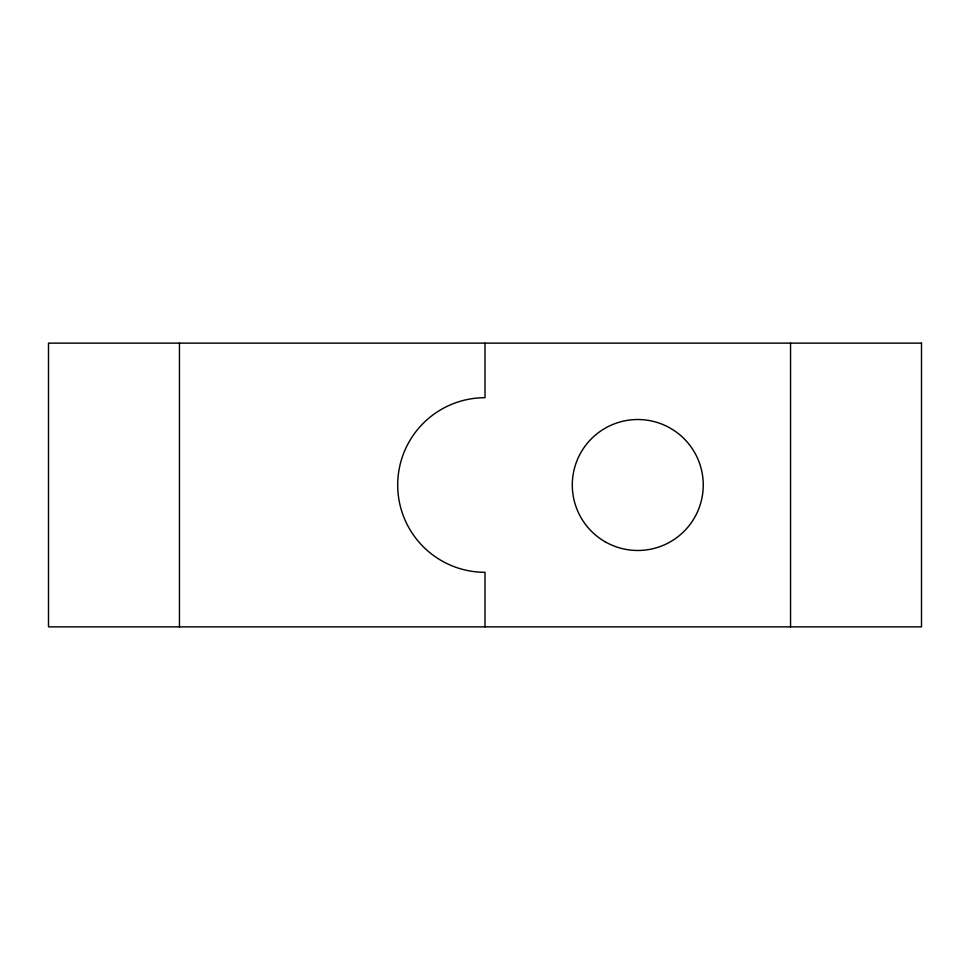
<?xml version="1.0" encoding="UTF-8"?>
<svg xmlns="http://www.w3.org/2000/svg" width="970" height="970" viewBox="0 0 970 970"><rect width="100%" height="100%" fill="white"/><g stroke="black" fill="none" stroke-linecap="round" stroke-linejoin="round"><path stroke-width="1.45" d="M790.55 343.137L790.55 626.862M485 343.137L485 397.7A87.3 87.3 0 0 0 397.7 485A87.3 87.3 0 0 0 485 572.3L485 626.862M179.45 343.137L179.45 626.862M921.5 343.137L48.5 343.137L48.5 626.862L921.5 626.862L921.5 343.137M605.037 541.709A65.475 65.475 0 0 0 703.25 485A65.475 65.475 0 0 0 605.037 428.291A65.475 65.475 0 0 0 605.037 541.709"/></g></svg>
